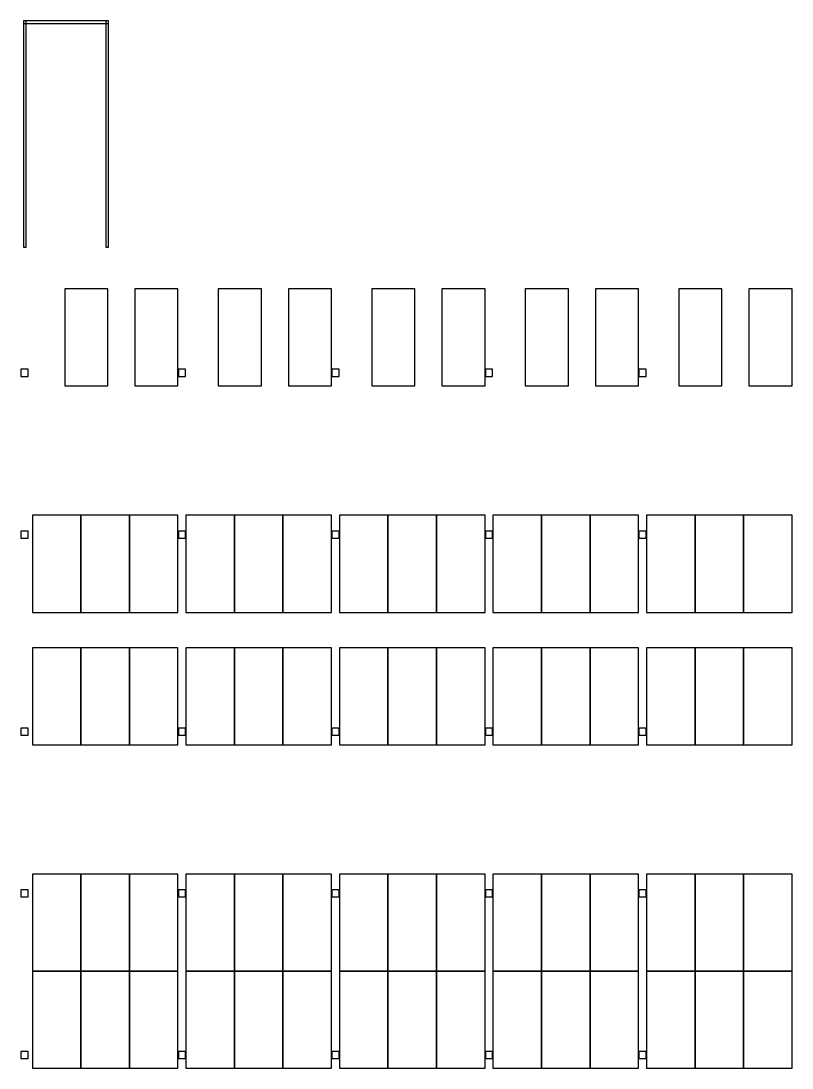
# Model space of a CAD drawing. Header units: metres. Extents: x 0 to 360, y -12 to 495.
# Drawn here: x 256.9 to 300.4, y 83.6 to 142.8 of the extents above; entities that cross this region are included whole.
import ezdxf

# ---------------------------------------------------------------- set-up
doc = ezdxf.new("R2010")
doc.units = ezdxf.units.M
for name, color, linetype in [('IFCCOLUMN', 7, 'CONTINUOUS'), ('IFCWALL', 7, 'CONTINUOUS'), ('PARKING_L1', 7, 'CONTINUOUS'), ('PARKING_L1_ADA', 7, 'CONTINUOUS'), ('PARKING_L2', 7, 'CONTINUOUS'), ('PARKING_L3', 7, 'CONTINUOUS'), ('PARKING_L4', 7, 'CONTINUOUS'), ('PARKING_L5', 7, 'CONTINUOUS')]:
    doc.layers.add(name, color=color, linetype=linetype)

msp = doc.modelspace()

# ---------------------------------------------------------------- linework, layer by layer
at = {"layer": 'IFCCOLUMN'}
for points in [[(256.85, 122.696), (257.25, 122.696), (257.25, 123.096), (256.85, 123.096)], [(256.85, 122.696), (257.25, 122.696), (257.25, 123.096), (256.85, 123.096)], [(256.85, 122.696), (257.25, 122.696), (257.25, 123.096), (256.85, 123.096)], [(256.85, 122.696), (257.25, 122.696), (257.25, 123.096), (256.85, 123.096)], [(265.7546, 122.696), (266.1546, 122.696), (266.1546, 123.096), (265.7546, 123.096)], [(265.7546, 122.696), (266.1546, 122.696), (266.1546, 123.096), (265.7546, 123.096)], [(265.7546, 122.696), (266.1546, 122.696), (266.1546, 123.096), (265.7546, 123.096)], [(265.7546, 122.696), (266.1546, 122.696), (266.1546, 123.096), (265.7546, 123.096)], [(274.4342, 122.696), (274.8342, 122.696), (274.8342, 123.096), (274.4342, 123.096)], [(274.4342, 122.696), (274.8342, 122.696), (274.8342, 123.096), (274.4342, 123.096)], [(274.4342, 122.696), (274.8342, 122.696), (274.8342, 123.096), (274.4342, 123.096)], [(274.4342, 122.696), (274.8342, 122.696), (274.8342, 123.096), (274.4342, 123.096)], [(283.1138, 122.696), (283.5138, 122.696), (283.5138, 123.096), (283.1138, 123.096)], [(283.1138, 122.696), (283.5138, 122.696), (283.5138, 123.096), (283.1138, 123.096)], [(283.1138, 122.696), (283.5138, 122.696), (283.5138, 123.096), (283.1138, 123.096)], [(283.1138, 122.696), (283.5138, 122.696), (283.5138, 123.096), (283.1138, 123.096)], [(291.7934, 122.696), (292.1934, 122.696), (292.1934, 123.096), (291.7934, 123.096)], [(291.7934, 122.696), (292.1934, 122.696), (292.1934, 123.096), (291.7934, 123.096)], [(291.7934, 122.696), (292.1934, 122.696), (292.1934, 123.096), (291.7934, 123.096)], [(291.7934, 122.696), (292.1934, 122.696), (292.1934, 123.096), (291.7934, 123.096)], [(256.85, 113.552), (257.25, 113.552), (257.25, 113.952), (256.85, 113.952)], [(256.85, 113.552), (257.25, 113.552), (257.25, 113.952), (256.85, 113.952)], [(256.85, 113.552), (257.25, 113.552), (257.25, 113.952), (256.85, 113.952)], [(256.85, 113.552), (257.25, 113.552), (257.25, 113.952), (256.85, 113.952)], [(265.7546, 113.552), (266.1546, 113.552), (266.1546, 113.952), (265.7546, 113.952)], [(265.7546, 113.552), (266.1546, 113.552), (266.1546, 113.952), (265.7546, 113.952)], [(265.7546, 113.552), (266.1546, 113.552), (266.1546, 113.952), (265.7546, 113.952)], [(265.7546, 113.552), (266.1546, 113.552), (266.1546, 113.952), (265.7546, 113.952)], [(274.4342, 113.552), (274.8342, 113.552), (274.8342, 113.952), (274.4342, 113.952)], [(274.4342, 113.552), (274.8342, 113.552), (274.8342, 113.952), (274.4342, 113.952)], [(274.4342, 113.552), (274.8342, 113.552), (274.8342, 113.952), (274.4342, 113.952)], [(274.4342, 113.552), (274.8342, 113.552), (274.8342, 113.952), (274.4342, 113.952)], [(283.1138, 113.552), (283.5138, 113.552), (283.5138, 113.952), (283.1138, 113.952)], [(283.1138, 113.552), (283.5138, 113.552), (283.5138, 113.952), (283.1138, 113.952)], [(283.1138, 113.552), (283.5138, 113.552), (283.5138, 113.952), (283.1138, 113.952)], [(283.1138, 113.552), (283.5138, 113.552), (283.5138, 113.952), (283.1138, 113.952)], [(291.7934, 113.552), (292.1934, 113.552), (292.1934, 113.952), (291.7934, 113.952)], [(291.7934, 113.552), (292.1934, 113.552), (292.1934, 113.952), (291.7934, 113.952)], [(291.7934, 113.552), (292.1934, 113.552), (292.1934, 113.952), (291.7934, 113.952)], [(291.7934, 113.552), (292.1934, 113.552), (292.1934, 113.952), (291.7934, 113.952)], [(256.85, 102.408), (257.25, 102.408), (257.25, 102.808), (256.85, 102.808)], [(256.85, 102.408), (257.25, 102.408), (257.25, 102.808), (256.85, 102.808)], [(256.85, 102.408), (257.25, 102.408), (257.25, 102.808), (256.85, 102.808)], [(256.85, 102.408), (257.25, 102.408), (257.25, 102.808), (256.85, 102.808)], [(265.7546, 102.408), (266.1546, 102.408), (266.1546, 102.808), (265.7546, 102.808)], [(265.7546, 102.408), (266.1546, 102.408), (266.1546, 102.808), (265.7546, 102.808)], [(265.7546, 102.408), (266.1546, 102.408), (266.1546, 102.808), (265.7546, 102.808)], [(265.7546, 102.408), (266.1546, 102.408), (266.1546, 102.808), (265.7546, 102.808)], [(274.4342, 102.408), (274.8342, 102.408), (274.8342, 102.808), (274.4342, 102.808)], [(274.4342, 102.408), (274.8342, 102.408), (274.8342, 102.808), (274.4342, 102.808)], [(274.4342, 102.408), (274.8342, 102.408), (274.8342, 102.808), (274.4342, 102.808)], [(274.4342, 102.408), (274.8342, 102.408), (274.8342, 102.808), (274.4342, 102.808)], [(283.1138, 102.408), (283.5138, 102.408), (283.5138, 102.808), (283.1138, 102.808)], [(283.1138, 102.408), (283.5138, 102.408), (283.5138, 102.808), (283.1138, 102.808)], [(283.1138, 102.408), (283.5138, 102.408), (283.5138, 102.808), (283.1138, 102.808)], [(283.1138, 102.408), (283.5138, 102.408), (283.5138, 102.808), (283.1138, 102.808)], [(291.7934, 102.408), (292.1934, 102.408), (292.1934, 102.808), (291.7934, 102.808)], [(291.7934, 102.408), (292.1934, 102.408), (292.1934, 102.808), (291.7934, 102.808)], [(291.7934, 102.408), (292.1934, 102.408), (292.1934, 102.808), (291.7934, 102.808)], [(291.7934, 102.408), (292.1934, 102.408), (292.1934, 102.808), (291.7934, 102.808)], [(256.85, 93.264), (257.25, 93.264), (257.25, 93.664), (256.85, 93.664)], [(256.85, 93.264), (257.25, 93.264), (257.25, 93.664), (256.85, 93.664)], [(256.85, 93.264), (257.25, 93.264), (257.25, 93.664), (256.85, 93.664)], [(256.85, 93.264), (257.25, 93.264), (257.25, 93.664), (256.85, 93.664)], [(265.7546, 93.264), (266.1546, 93.264), (266.1546, 93.664), (265.7546, 93.664)], [(265.7546, 93.264), (266.1546, 93.264), (266.1546, 93.664), (265.7546, 93.664)], [(265.7546, 93.264), (266.1546, 93.264), (266.1546, 93.664), (265.7546, 93.664)], [(265.7546, 93.264), (266.1546, 93.264), (266.1546, 93.664), (265.7546, 93.664)], [(274.4342, 93.264), (274.8342, 93.264), (274.8342, 93.664), (274.4342, 93.664)], [(274.4342, 93.264), (274.8342, 93.264), (274.8342, 93.664), (274.4342, 93.664)], [(274.4342, 93.264), (274.8342, 93.264), (274.8342, 93.664), (274.4342, 93.664)], [(274.4342, 93.264), (274.8342, 93.264), (274.8342, 93.664), (274.4342, 93.664)], [(283.1138, 93.264), (283.5138, 93.264), (283.5138, 93.664), (283.1138, 93.664)], [(283.1138, 93.264), (283.5138, 93.264), (283.5138, 93.664), (283.1138, 93.664)], [(283.1138, 93.264), (283.5138, 93.264), (283.5138, 93.664), (283.1138, 93.664)], [(283.1138, 93.264), (283.5138, 93.264), (283.5138, 93.664), (283.1138, 93.664)], [(291.7934, 93.264), (292.1934, 93.264), (292.1934, 93.664), (291.7934, 93.664)], [(291.7934, 93.264), (292.1934, 93.264), (292.1934, 93.664), (291.7934, 93.664)], [(291.7934, 93.264), (292.1934, 93.264), (292.1934, 93.664), (291.7934, 93.664)], [(291.7934, 93.264), (292.1934, 93.264), (292.1934, 93.664), (291.7934, 93.664)], [(256.85, 84.12), (257.25, 84.12), (257.25, 84.52), (256.85, 84.52)], [(256.85, 84.12), (257.25, 84.12), (257.25, 84.52), (256.85, 84.52)], [(256.85, 84.12), (257.25, 84.12), (257.25, 84.52), (256.85, 84.52)], [(256.85, 84.12), (257.25, 84.12), (257.25, 84.52), (256.85, 84.52)], [(265.7546, 84.12), (266.1546, 84.12), (266.1546, 84.52), (265.7546, 84.52)], [(265.7546, 84.12), (266.1546, 84.12), (266.1546, 84.52), (265.7546, 84.52)], [(265.7546, 84.12), (266.1546, 84.12), (266.1546, 84.52), (265.7546, 84.52)], [(265.7546, 84.12), (266.1546, 84.12), (266.1546, 84.52), (265.7546, 84.52)], [(274.4342, 84.12), (274.8342, 84.12), (274.8342, 84.52), (274.4342, 84.52)], [(274.4342, 84.12), (274.8342, 84.12), (274.8342, 84.52), (274.4342, 84.52)], [(274.4342, 84.12), (274.8342, 84.12), (274.8342, 84.52), (274.4342, 84.52)], [(274.4342, 84.12), (274.8342, 84.12), (274.8342, 84.52), (274.4342, 84.52)], [(283.1138, 84.12), (283.5138, 84.12), (283.5138, 84.52), (283.1138, 84.52)], [(283.1138, 84.12), (283.5138, 84.12), (283.5138, 84.52), (283.1138, 84.52)], [(283.1138, 84.12), (283.5138, 84.12), (283.5138, 84.52), (283.1138, 84.52)], [(283.1138, 84.12), (283.5138, 84.12), (283.5138, 84.52), (283.1138, 84.52)], [(291.7934, 84.12), (292.1934, 84.12), (292.1934, 84.52), (291.7934, 84.52)], [(291.7934, 84.12), (292.1934, 84.12), (292.1934, 84.52), (291.7934, 84.52)], [(291.7934, 84.12), (292.1934, 84.12), (292.1934, 84.52), (291.7934, 84.52)], [(291.7934, 84.12), (292.1934, 84.12), (292.1934, 84.52), (291.7934, 84.52)]]:
    msp.add_lwpolyline(points, close=True, dxfattribs=at)
at = {"layer": 'IFCWALL'}
for points in [[(257, 130), (257.15, 130), (257.15, 142.8), (257, 142.8)], [(257, 142.65), (261.8, 142.65), (261.8, 142.8), (257, 142.8)], [(261.65, 130), (261.8, 130), (261.8, 142.8), (261.65, 142.8)]]:
    msp.add_lwpolyline(points, close=True, dxfattribs=at)
at = {"layer": 'PARKING_L1'}
for points in [[(266.1796, 109.352), (268.9228, 109.352), (268.9228, 114.8384), (266.1796, 114.8384)], [(274.8592, 109.352), (277.6024, 109.352), (277.6024, 114.8384), (274.8592, 114.8384)], [(277.6024, 109.352), (280.3456, 109.352), (280.3456, 114.8384), (277.6024, 114.8384)], [(280.3456, 109.352), (283.0888, 109.352), (283.0888, 114.8384), (280.3456, 114.8384)], [(283.5388, 109.352), (286.282, 109.352), (286.282, 114.8384), (283.5388, 114.8384)], [(286.282, 109.352), (289.0252, 109.352), (289.0252, 114.8384), (286.282, 114.8384)], [(289.0252, 109.352), (291.7684, 109.352), (291.7684, 114.8384), (289.0252, 114.8384)], [(292.2184, 109.352), (294.9616, 109.352), (294.9616, 114.8384), (292.2184, 114.8384)], [(294.9616, 109.352), (297.7048, 109.352), (297.7048, 114.8384), (294.9616, 114.8384)], [(297.7048, 109.352), (300.448, 109.352), (300.448, 114.8384), (297.7048, 114.8384)], [(257.5, 101.8656), (260.2432, 101.8656), (260.2432, 107.352), (257.5, 107.352)], [(260.2432, 101.8656), (262.9864, 101.8656), (262.9864, 107.352), (260.2432, 107.352)], [(262.9864, 101.8656), (265.7296, 101.8656), (265.7296, 107.352), (262.9864, 107.352)], [(266.1796, 101.8656), (268.9228, 101.8656), (268.9228, 107.352), (266.1796, 107.352)], [(268.9228, 101.8656), (271.666, 101.8656), (271.666, 107.352), (268.9228, 107.352)], [(271.666, 101.8656), (274.4092, 101.8656), (274.4092, 107.352), (271.666, 107.352)], [(274.8592, 101.8656), (277.6024, 101.8656), (277.6024, 107.352), (274.8592, 107.352)], [(277.6024, 101.8656), (280.3456, 101.8656), (280.3456, 107.352), (277.6024, 107.352)], [(280.3456, 101.8656), (283.0888, 101.8656), (283.0888, 107.352), (280.3456, 107.352)], [(283.5388, 101.8656), (286.282, 101.8656), (286.282, 107.352), (283.5388, 107.352)], [(286.282, 101.8656), (289.0252, 101.8656), (289.0252, 107.352), (286.282, 107.352)], [(289.0252, 101.8656), (291.7684, 101.8656), (291.7684, 107.352), (289.0252, 107.352)], [(292.2184, 101.8656), (294.9616, 101.8656), (294.9616, 107.352), (292.2184, 107.352)], [(294.9616, 101.8656), (297.7048, 101.8656), (297.7048, 107.352), (294.9616, 107.352)], [(297.7048, 101.8656), (300.448, 101.8656), (300.448, 107.352), (297.7048, 107.352)], [(257.5, 89.064), (260.2432, 89.064), (260.2432, 94.5504), (257.5, 94.5504)], [(260.2432, 89.064), (262.9864, 89.064), (262.9864, 94.5504), (260.2432, 94.5504)], [(262.9864, 89.064), (265.7296, 89.064), (265.7296, 94.5504), (262.9864, 94.5504)], [(266.1796, 89.064), (268.9228, 89.064), (268.9228, 94.5504), (266.1796, 94.5504)], [(268.9228, 89.064), (271.666, 89.064), (271.666, 94.5504), (268.9228, 94.5504)], [(271.666, 89.064), (274.4092, 89.064), (274.4092, 94.5504), (271.666, 94.5504)], [(274.8592, 89.064), (277.6024, 89.064), (277.6024, 94.5504), (274.8592, 94.5504)], [(277.6024, 89.064), (280.3456, 89.064), (280.3456, 94.5504), (277.6024, 94.5504)], [(280.3456, 89.064), (283.0888, 89.064), (283.0888, 94.5504), (280.3456, 94.5504)], [(283.5388, 89.064), (286.282, 89.064), (286.282, 94.5504), (283.5388, 94.5504)], [(286.282, 89.064), (289.0252, 89.064), (289.0252, 94.5504), (286.282, 94.5504)], [(289.0252, 89.064), (291.7684, 89.064), (291.7684, 94.5504), (289.0252, 94.5504)], [(292.2184, 89.064), (294.9616, 89.064), (294.9616, 94.5504), (292.2184, 94.5504)], [(294.9616, 89.064), (297.7048, 89.064), (297.7048, 94.5504), (294.9616, 94.5504)], [(297.7048, 89.064), (300.448, 89.064), (300.448, 94.5504), (297.7048, 94.5504)], [(257.5, 83.5776), (260.2432, 83.5776), (260.2432, 89.064), (257.5, 89.064)], [(260.2432, 83.5776), (262.9864, 83.5776), (262.9864, 89.064), (260.2432, 89.064)], [(262.9864, 83.5776), (265.7296, 83.5776), (265.7296, 89.064), (262.9864, 89.064)], [(266.1796, 83.5776), (268.9228, 83.5776), (268.9228, 89.064), (266.1796, 89.064)], [(268.9228, 83.5776), (271.666, 83.5776), (271.666, 89.064), (268.9228, 89.064)], [(271.666, 83.5776), (274.4092, 83.5776), (274.4092, 89.064), (271.666, 89.064)], [(274.8592, 83.5776), (277.6024, 83.5776), (277.6024, 89.064), (274.8592, 89.064)], [(277.6024, 83.5776), (280.3456, 83.5776), (280.3456, 89.064), (277.6024, 89.064)], [(280.3456, 83.5776), (283.0888, 83.5776), (283.0888, 89.064), (280.3456, 89.064)], [(283.5388, 83.5776), (286.282, 83.5776), (286.282, 89.064), (283.5388, 89.064)], [(286.282, 83.5776), (289.0252, 83.5776), (289.0252, 89.064), (286.282, 89.064)], [(289.0252, 83.5776), (291.7684, 83.5776), (291.7684, 89.064), (289.0252, 89.064)], [(292.2184, 83.5776), (294.9616, 83.5776), (294.9616, 89.064), (292.2184, 89.064)], [(294.9616, 83.5776), (297.7048, 83.5776), (297.7048, 89.064), (294.9616, 89.064)], [(297.7048, 83.5776), (300.448, 83.5776), (300.448, 89.064), (297.7048, 89.064)]]:
    msp.add_lwpolyline(points, close=True, dxfattribs=at)
at = {"layer": 'PARKING_L1_ADA'}
for points in [[(259.3288, 122.1536), (261.7672, 122.1536), (261.7672, 127.64), (259.3288, 127.64)], [(263.2912, 122.1536), (265.7296, 122.1536), (265.7296, 127.64), (263.2912, 127.64)], [(268.0084, 122.1536), (270.4468, 122.1536), (270.4468, 127.64), (268.0084, 127.64)], [(271.9708, 122.1536), (274.4092, 122.1536), (274.4092, 127.64), (271.9708, 127.64)], [(276.688, 122.1536), (279.1264, 122.1536), (279.1264, 127.64), (276.688, 127.64)], [(280.6504, 122.1536), (283.0888, 122.1536), (283.0888, 127.64), (280.6504, 127.64)], [(285.3676, 122.1536), (287.806, 122.1536), (287.806, 127.64), (285.3676, 127.64)], [(289.33, 122.1536), (291.7684, 122.1536), (291.7684, 127.64), (289.33, 127.64)], [(294.0472, 122.1536), (296.4856, 122.1536), (296.4856, 127.64), (294.0472, 127.64)], [(298.0096, 122.1536), (300.448, 122.1536), (300.448, 127.64), (298.0096, 127.64)]]:
    msp.add_lwpolyline(points, close=True, dxfattribs=at)
at = {"layer": 'PARKING_L2'}
for points in [[(257.5, 109.352), (260.2432, 109.352), (260.2432, 114.8384), (257.5, 114.8384)], [(260.2432, 109.352), (262.9864, 109.352), (262.9864, 114.8384), (260.2432, 114.8384)], [(262.9864, 109.352), (265.7296, 109.352), (265.7296, 114.8384), (262.9864, 114.8384)], [(266.1796, 109.352), (268.9228, 109.352), (268.9228, 114.8384), (266.1796, 114.8384)], [(268.9228, 109.352), (271.666, 109.352), (271.666, 114.8384), (268.9228, 114.8384)], [(271.666, 109.352), (274.4092, 109.352), (274.4092, 114.8384), (271.666, 114.8384)], [(274.8592, 109.352), (277.6024, 109.352), (277.6024, 114.8384), (274.8592, 114.8384)], [(277.6024, 109.352), (280.3456, 109.352), (280.3456, 114.8384), (277.6024, 114.8384)], [(280.3456, 109.352), (283.0888, 109.352), (283.0888, 114.8384), (280.3456, 114.8384)], [(283.5388, 109.352), (286.282, 109.352), (286.282, 114.8384), (283.5388, 114.8384)], [(286.282, 109.352), (289.0252, 109.352), (289.0252, 114.8384), (286.282, 114.8384)], [(289.0252, 109.352), (291.7684, 109.352), (291.7684, 114.8384), (289.0252, 114.8384)], [(292.2184, 109.352), (294.9616, 109.352), (294.9616, 114.8384), (292.2184, 114.8384)], [(294.9616, 109.352), (297.7048, 109.352), (297.7048, 114.8384), (294.9616, 114.8384)], [(297.7048, 109.352), (300.448, 109.352), (300.448, 114.8384), (297.7048, 114.8384)], [(257.5, 101.8656), (260.2432, 101.8656), (260.2432, 107.352), (257.5, 107.352)], [(260.2432, 101.8656), (262.9864, 101.8656), (262.9864, 107.352), (260.2432, 107.352)], [(262.9864, 101.8656), (265.7296, 101.8656), (265.7296, 107.352), (262.9864, 107.352)], [(266.1796, 101.8656), (268.9228, 101.8656), (268.9228, 107.352), (266.1796, 107.352)], [(268.9228, 101.8656), (271.666, 101.8656), (271.666, 107.352), (268.9228, 107.352)], [(271.666, 101.8656), (274.4092, 101.8656), (274.4092, 107.352), (271.666, 107.352)], [(274.8592, 101.8656), (277.6024, 101.8656), (277.6024, 107.352), (274.8592, 107.352)], [(277.6024, 101.8656), (280.3456, 101.8656), (280.3456, 107.352), (277.6024, 107.352)], [(280.3456, 101.8656), (283.0888, 101.8656), (283.0888, 107.352), (280.3456, 107.352)], [(283.5388, 101.8656), (286.282, 101.8656), (286.282, 107.352), (283.5388, 107.352)], [(286.282, 101.8656), (289.0252, 101.8656), (289.0252, 107.352), (286.282, 107.352)], [(289.0252, 101.8656), (291.7684, 101.8656), (291.7684, 107.352), (289.0252, 107.352)], [(292.2184, 101.8656), (294.9616, 101.8656), (294.9616, 107.352), (292.2184, 107.352)], [(294.9616, 101.8656), (297.7048, 101.8656), (297.7048, 107.352), (294.9616, 107.352)], [(297.7048, 101.8656), (300.448, 101.8656), (300.448, 107.352), (297.7048, 107.352)], [(257.5, 89.064), (260.2432, 89.064), (260.2432, 94.5504), (257.5, 94.5504)], [(260.2432, 89.064), (262.9864, 89.064), (262.9864, 94.5504), (260.2432, 94.5504)], [(262.9864, 89.064), (265.7296, 89.064), (265.7296, 94.5504), (262.9864, 94.5504)], [(266.1796, 89.064), (268.9228, 89.064), (268.9228, 94.5504), (266.1796, 94.5504)], [(268.9228, 89.064), (271.666, 89.064), (271.666, 94.5504), (268.9228, 94.5504)], [(271.666, 89.064), (274.4092, 89.064), (274.4092, 94.5504), (271.666, 94.5504)], [(274.8592, 89.064), (277.6024, 89.064), (277.6024, 94.5504), (274.8592, 94.5504)], [(277.6024, 89.064), (280.3456, 89.064), (280.3456, 94.5504), (277.6024, 94.5504)], [(280.3456, 89.064), (283.0888, 89.064), (283.0888, 94.5504), (280.3456, 94.5504)], [(283.5388, 89.064), (286.282, 89.064), (286.282, 94.5504), (283.5388, 94.5504)], [(286.282, 89.064), (289.0252, 89.064), (289.0252, 94.5504), (286.282, 94.5504)], [(289.0252, 89.064), (291.7684, 89.064), (291.7684, 94.5504), (289.0252, 94.5504)], [(292.2184, 89.064), (294.9616, 89.064), (294.9616, 94.5504), (292.2184, 94.5504)], [(294.9616, 89.064), (297.7048, 89.064), (297.7048, 94.5504), (294.9616, 94.5504)], [(297.7048, 89.064), (300.448, 89.064), (300.448, 94.5504), (297.7048, 94.5504)], [(257.5, 83.5776), (260.2432, 83.5776), (260.2432, 89.064), (257.5, 89.064)], [(260.2432, 83.5776), (262.9864, 83.5776), (262.9864, 89.064), (260.2432, 89.064)], [(262.9864, 83.5776), (265.7296, 83.5776), (265.7296, 89.064), (262.9864, 89.064)], [(266.1796, 83.5776), (268.9228, 83.5776), (268.9228, 89.064), (266.1796, 89.064)], [(268.9228, 83.5776), (271.666, 83.5776), (271.666, 89.064), (268.9228, 89.064)], [(271.666, 83.5776), (274.4092, 83.5776), (274.4092, 89.064), (271.666, 89.064)], [(274.8592, 83.5776), (277.6024, 83.5776), (277.6024, 89.064), (274.8592, 89.064)], [(277.6024, 83.5776), (280.3456, 83.5776), (280.3456, 89.064), (277.6024, 89.064)], [(280.3456, 83.5776), (283.0888, 83.5776), (283.0888, 89.064), (280.3456, 89.064)], [(283.5388, 83.5776), (286.282, 83.5776), (286.282, 89.064), (283.5388, 89.064)], [(286.282, 83.5776), (289.0252, 83.5776), (289.0252, 89.064), (286.282, 89.064)], [(289.0252, 83.5776), (291.7684, 83.5776), (291.7684, 89.064), (289.0252, 89.064)], [(292.2184, 83.5776), (294.9616, 83.5776), (294.9616, 89.064), (292.2184, 89.064)], [(294.9616, 83.5776), (297.7048, 83.5776), (297.7048, 89.064), (294.9616, 89.064)], [(297.7048, 83.5776), (300.448, 83.5776), (300.448, 89.064), (297.7048, 89.064)]]:
    msp.add_lwpolyline(points, close=True, dxfattribs=at)
at = {"layer": 'PARKING_L3'}
for points in [[(257.5, 109.352), (260.2432, 109.352), (260.2432, 114.8384), (257.5, 114.8384)], [(260.2432, 109.352), (262.9864, 109.352), (262.9864, 114.8384), (260.2432, 114.8384)], [(262.9864, 109.352), (265.7296, 109.352), (265.7296, 114.8384), (262.9864, 114.8384)], [(266.1796, 109.352), (268.9228, 109.352), (268.9228, 114.8384), (266.1796, 114.8384)], [(268.9228, 109.352), (271.666, 109.352), (271.666, 114.8384), (268.9228, 114.8384)], [(271.666, 109.352), (274.4092, 109.352), (274.4092, 114.8384), (271.666, 114.8384)], [(274.8592, 109.352), (277.6024, 109.352), (277.6024, 114.8384), (274.8592, 114.8384)], [(277.6024, 109.352), (280.3456, 109.352), (280.3456, 114.8384), (277.6024, 114.8384)], [(280.3456, 109.352), (283.0888, 109.352), (283.0888, 114.8384), (280.3456, 114.8384)], [(283.5388, 109.352), (286.282, 109.352), (286.282, 114.8384), (283.5388, 114.8384)], [(286.282, 109.352), (289.0252, 109.352), (289.0252, 114.8384), (286.282, 114.8384)], [(289.0252, 109.352), (291.7684, 109.352), (291.7684, 114.8384), (289.0252, 114.8384)], [(292.2184, 109.352), (294.9616, 109.352), (294.9616, 114.8384), (292.2184, 114.8384)], [(294.9616, 109.352), (297.7048, 109.352), (297.7048, 114.8384), (294.9616, 114.8384)], [(297.7048, 109.352), (300.448, 109.352), (300.448, 114.8384), (297.7048, 114.8384)], [(257.5, 101.8656), (260.2432, 101.8656), (260.2432, 107.352), (257.5, 107.352)], [(260.2432, 101.8656), (262.9864, 101.8656), (262.9864, 107.352), (260.2432, 107.352)], [(262.9864, 101.8656), (265.7296, 101.8656), (265.7296, 107.352), (262.9864, 107.352)], [(266.1796, 101.8656), (268.9228, 101.8656), (268.9228, 107.352), (266.1796, 107.352)], [(268.9228, 101.8656), (271.666, 101.8656), (271.666, 107.352), (268.9228, 107.352)], [(271.666, 101.8656), (274.4092, 101.8656), (274.4092, 107.352), (271.666, 107.352)], [(274.8592, 101.8656), (277.6024, 101.8656), (277.6024, 107.352), (274.8592, 107.352)], [(277.6024, 101.8656), (280.3456, 101.8656), (280.3456, 107.352), (277.6024, 107.352)], [(280.3456, 101.8656), (283.0888, 101.8656), (283.0888, 107.352), (280.3456, 107.352)], [(283.5388, 101.8656), (286.282, 101.8656), (286.282, 107.352), (283.5388, 107.352)], [(286.282, 101.8656), (289.0252, 101.8656), (289.0252, 107.352), (286.282, 107.352)], [(289.0252, 101.8656), (291.7684, 101.8656), (291.7684, 107.352), (289.0252, 107.352)], [(292.2184, 101.8656), (294.9616, 101.8656), (294.9616, 107.352), (292.2184, 107.352)], [(294.9616, 101.8656), (297.7048, 101.8656), (297.7048, 107.352), (294.9616, 107.352)], [(297.7048, 101.8656), (300.448, 101.8656), (300.448, 107.352), (297.7048, 107.352)], [(257.5, 89.064), (260.2432, 89.064), (260.2432, 94.5504), (257.5, 94.5504)], [(260.2432, 89.064), (262.9864, 89.064), (262.9864, 94.5504), (260.2432, 94.5504)], [(262.9864, 89.064), (265.7296, 89.064), (265.7296, 94.5504), (262.9864, 94.5504)], [(266.1796, 89.064), (268.9228, 89.064), (268.9228, 94.5504), (266.1796, 94.5504)], [(268.9228, 89.064), (271.666, 89.064), (271.666, 94.5504), (268.9228, 94.5504)], [(271.666, 89.064), (274.4092, 89.064), (274.4092, 94.5504), (271.666, 94.5504)], [(274.8592, 89.064), (277.6024, 89.064), (277.6024, 94.5504), (274.8592, 94.5504)], [(277.6024, 89.064), (280.3456, 89.064), (280.3456, 94.5504), (277.6024, 94.5504)], [(280.3456, 89.064), (283.0888, 89.064), (283.0888, 94.5504), (280.3456, 94.5504)], [(283.5388, 89.064), (286.282, 89.064), (286.282, 94.5504), (283.5388, 94.5504)], [(286.282, 89.064), (289.0252, 89.064), (289.0252, 94.5504), (286.282, 94.5504)], [(289.0252, 89.064), (291.7684, 89.064), (291.7684, 94.5504), (289.0252, 94.5504)], [(292.2184, 89.064), (294.9616, 89.064), (294.9616, 94.5504), (292.2184, 94.5504)], [(294.9616, 89.064), (297.7048, 89.064), (297.7048, 94.5504), (294.9616, 94.5504)], [(297.7048, 89.064), (300.448, 89.064), (300.448, 94.5504), (297.7048, 94.5504)], [(257.5, 83.5776), (260.2432, 83.5776), (260.2432, 89.064), (257.5, 89.064)], [(260.2432, 83.5776), (262.9864, 83.5776), (262.9864, 89.064), (260.2432, 89.064)], [(262.9864, 83.5776), (265.7296, 83.5776), (265.7296, 89.064), (262.9864, 89.064)], [(266.1796, 83.5776), (268.9228, 83.5776), (268.9228, 89.064), (266.1796, 89.064)], [(268.9228, 83.5776), (271.666, 83.5776), (271.666, 89.064), (268.9228, 89.064)], [(271.666, 83.5776), (274.4092, 83.5776), (274.4092, 89.064), (271.666, 89.064)], [(274.8592, 83.5776), (277.6024, 83.5776), (277.6024, 89.064), (274.8592, 89.064)], [(277.6024, 83.5776), (280.3456, 83.5776), (280.3456, 89.064), (277.6024, 89.064)], [(280.3456, 83.5776), (283.0888, 83.5776), (283.0888, 89.064), (280.3456, 89.064)], [(283.5388, 83.5776), (286.282, 83.5776), (286.282, 89.064), (283.5388, 89.064)], [(286.282, 83.5776), (289.0252, 83.5776), (289.0252, 89.064), (286.282, 89.064)], [(289.0252, 83.5776), (291.7684, 83.5776), (291.7684, 89.064), (289.0252, 89.064)], [(292.2184, 83.5776), (294.9616, 83.5776), (294.9616, 89.064), (292.2184, 89.064)], [(294.9616, 83.5776), (297.7048, 83.5776), (297.7048, 89.064), (294.9616, 89.064)], [(297.7048, 83.5776), (300.448, 83.5776), (300.448, 89.064), (297.7048, 89.064)]]:
    msp.add_lwpolyline(points, close=True, dxfattribs=at)
at = {"layer": 'PARKING_L4'}
for points in [[(257.5, 109.352), (260.2432, 109.352), (260.2432, 114.8384), (257.5, 114.8384)], [(260.2432, 109.352), (262.9864, 109.352), (262.9864, 114.8384), (260.2432, 114.8384)], [(262.9864, 109.352), (265.7296, 109.352), (265.7296, 114.8384), (262.9864, 114.8384)], [(266.1796, 109.352), (268.9228, 109.352), (268.9228, 114.8384), (266.1796, 114.8384)], [(268.9228, 109.352), (271.666, 109.352), (271.666, 114.8384), (268.9228, 114.8384)], [(271.666, 109.352), (274.4092, 109.352), (274.4092, 114.8384), (271.666, 114.8384)], [(274.8592, 109.352), (277.6024, 109.352), (277.6024, 114.8384), (274.8592, 114.8384)], [(277.6024, 109.352), (280.3456, 109.352), (280.3456, 114.8384), (277.6024, 114.8384)], [(280.3456, 109.352), (283.0888, 109.352), (283.0888, 114.8384), (280.3456, 114.8384)], [(283.5388, 109.352), (286.282, 109.352), (286.282, 114.8384), (283.5388, 114.8384)], [(286.282, 109.352), (289.0252, 109.352), (289.0252, 114.8384), (286.282, 114.8384)], [(289.0252, 109.352), (291.7684, 109.352), (291.7684, 114.8384), (289.0252, 114.8384)], [(292.2184, 109.352), (294.9616, 109.352), (294.9616, 114.8384), (292.2184, 114.8384)], [(294.9616, 109.352), (297.7048, 109.352), (297.7048, 114.8384), (294.9616, 114.8384)], [(297.7048, 109.352), (300.448, 109.352), (300.448, 114.8384), (297.7048, 114.8384)], [(257.5, 101.8656), (260.2432, 101.8656), (260.2432, 107.352), (257.5, 107.352)], [(260.2432, 101.8656), (262.9864, 101.8656), (262.9864, 107.352), (260.2432, 107.352)], [(262.9864, 101.8656), (265.7296, 101.8656), (265.7296, 107.352), (262.9864, 107.352)], [(266.1796, 101.8656), (268.9228, 101.8656), (268.9228, 107.352), (266.1796, 107.352)], [(268.9228, 101.8656), (271.666, 101.8656), (271.666, 107.352), (268.9228, 107.352)], [(271.666, 101.8656), (274.4092, 101.8656), (274.4092, 107.352), (271.666, 107.352)], [(274.8592, 101.8656), (277.6024, 101.8656), (277.6024, 107.352), (274.8592, 107.352)], [(277.6024, 101.8656), (280.3456, 101.8656), (280.3456, 107.352), (277.6024, 107.352)], [(280.3456, 101.8656), (283.0888, 101.8656), (283.0888, 107.352), (280.3456, 107.352)], [(283.5388, 101.8656), (286.282, 101.8656), (286.282, 107.352), (283.5388, 107.352)], [(286.282, 101.8656), (289.0252, 101.8656), (289.0252, 107.352), (286.282, 107.352)], [(289.0252, 101.8656), (291.7684, 101.8656), (291.7684, 107.352), (289.0252, 107.352)], [(292.2184, 101.8656), (294.9616, 101.8656), (294.9616, 107.352), (292.2184, 107.352)], [(294.9616, 101.8656), (297.7048, 101.8656), (297.7048, 107.352), (294.9616, 107.352)], [(297.7048, 101.8656), (300.448, 101.8656), (300.448, 107.352), (297.7048, 107.352)], [(257.5, 89.064), (260.2432, 89.064), (260.2432, 94.5504), (257.5, 94.5504)], [(260.2432, 89.064), (262.9864, 89.064), (262.9864, 94.5504), (260.2432, 94.5504)], [(262.9864, 89.064), (265.7296, 89.064), (265.7296, 94.5504), (262.9864, 94.5504)], [(266.1796, 89.064), (268.9228, 89.064), (268.9228, 94.5504), (266.1796, 94.5504)], [(268.9228, 89.064), (271.666, 89.064), (271.666, 94.5504), (268.9228, 94.5504)], [(271.666, 89.064), (274.4092, 89.064), (274.4092, 94.5504), (271.666, 94.5504)], [(274.8592, 89.064), (277.6024, 89.064), (277.6024, 94.5504), (274.8592, 94.5504)], [(277.6024, 89.064), (280.3456, 89.064), (280.3456, 94.5504), (277.6024, 94.5504)], [(280.3456, 89.064), (283.0888, 89.064), (283.0888, 94.5504), (280.3456, 94.5504)], [(283.5388, 89.064), (286.282, 89.064), (286.282, 94.5504), (283.5388, 94.5504)], [(286.282, 89.064), (289.0252, 89.064), (289.0252, 94.5504), (286.282, 94.5504)], [(289.0252, 89.064), (291.7684, 89.064), (291.7684, 94.5504), (289.0252, 94.5504)], [(292.2184, 89.064), (294.9616, 89.064), (294.9616, 94.5504), (292.2184, 94.5504)], [(294.9616, 89.064), (297.7048, 89.064), (297.7048, 94.5504), (294.9616, 94.5504)], [(297.7048, 89.064), (300.448, 89.064), (300.448, 94.5504), (297.7048, 94.5504)], [(257.5, 83.5776), (260.2432, 83.5776), (260.2432, 89.064), (257.5, 89.064)], [(260.2432, 83.5776), (262.9864, 83.5776), (262.9864, 89.064), (260.2432, 89.064)], [(262.9864, 83.5776), (265.7296, 83.5776), (265.7296, 89.064), (262.9864, 89.064)], [(266.1796, 83.5776), (268.9228, 83.5776), (268.9228, 89.064), (266.1796, 89.064)], [(268.9228, 83.5776), (271.666, 83.5776), (271.666, 89.064), (268.9228, 89.064)], [(271.666, 83.5776), (274.4092, 83.5776), (274.4092, 89.064), (271.666, 89.064)], [(274.8592, 83.5776), (277.6024, 83.5776), (277.6024, 89.064), (274.8592, 89.064)], [(277.6024, 83.5776), (280.3456, 83.5776), (280.3456, 89.064), (277.6024, 89.064)], [(280.3456, 83.5776), (283.0888, 83.5776), (283.0888, 89.064), (280.3456, 89.064)], [(283.5388, 83.5776), (286.282, 83.5776), (286.282, 89.064), (283.5388, 89.064)], [(286.282, 83.5776), (289.0252, 83.5776), (289.0252, 89.064), (286.282, 89.064)], [(289.0252, 83.5776), (291.7684, 83.5776), (291.7684, 89.064), (289.0252, 89.064)], [(292.2184, 83.5776), (294.9616, 83.5776), (294.9616, 89.064), (292.2184, 89.064)], [(294.9616, 83.5776), (297.7048, 83.5776), (297.7048, 89.064), (294.9616, 89.064)], [(297.7048, 83.5776), (300.448, 83.5776), (300.448, 89.064), (297.7048, 89.064)]]:
    msp.add_lwpolyline(points, close=True, dxfattribs=at)
at = {"layer": 'PARKING_L5'}
for points in [[(257.5, 109.352), (260.2432, 109.352), (260.2432, 114.8384), (257.5, 114.8384)], [(260.2432, 109.352), (262.9864, 109.352), (262.9864, 114.8384), (260.2432, 114.8384)], [(262.9864, 109.352), (265.7296, 109.352), (265.7296, 114.8384), (262.9864, 114.8384)], [(266.1796, 109.352), (268.9228, 109.352), (268.9228, 114.8384), (266.1796, 114.8384)], [(268.9228, 109.352), (271.666, 109.352), (271.666, 114.8384), (268.9228, 114.8384)], [(271.666, 109.352), (274.4092, 109.352), (274.4092, 114.8384), (271.666, 114.8384)], [(274.8592, 109.352), (277.6024, 109.352), (277.6024, 114.8384), (274.8592, 114.8384)], [(277.6024, 109.352), (280.3456, 109.352), (280.3456, 114.8384), (277.6024, 114.8384)], [(280.3456, 109.352), (283.0888, 109.352), (283.0888, 114.8384), (280.3456, 114.8384)], [(283.5388, 109.352), (286.282, 109.352), (286.282, 114.8384), (283.5388, 114.8384)], [(286.282, 109.352), (289.0252, 109.352), (289.0252, 114.8384), (286.282, 114.8384)], [(289.0252, 109.352), (291.7684, 109.352), (291.7684, 114.8384), (289.0252, 114.8384)], [(292.2184, 109.352), (294.9616, 109.352), (294.9616, 114.8384), (292.2184, 114.8384)], [(294.9616, 109.352), (297.7048, 109.352), (297.7048, 114.8384), (294.9616, 114.8384)], [(297.7048, 109.352), (300.448, 109.352), (300.448, 114.8384), (297.7048, 114.8384)], [(257.5, 101.8656), (260.2432, 101.8656), (260.2432, 107.352), (257.5, 107.352)], [(260.2432, 101.8656), (262.9864, 101.8656), (262.9864, 107.352), (260.2432, 107.352)], [(262.9864, 101.8656), (265.7296, 101.8656), (265.7296, 107.352), (262.9864, 107.352)], [(266.1796, 101.8656), (268.9228, 101.8656), (268.9228, 107.352), (266.1796, 107.352)], [(268.9228, 101.8656), (271.666, 101.8656), (271.666, 107.352), (268.9228, 107.352)], [(271.666, 101.8656), (274.4092, 101.8656), (274.4092, 107.352), (271.666, 107.352)], [(274.8592, 101.8656), (277.6024, 101.8656), (277.6024, 107.352), (274.8592, 107.352)], [(277.6024, 101.8656), (280.3456, 101.8656), (280.3456, 107.352), (277.6024, 107.352)], [(280.3456, 101.8656), (283.0888, 101.8656), (283.0888, 107.352), (280.3456, 107.352)], [(283.5388, 101.8656), (286.282, 101.8656), (286.282, 107.352), (283.5388, 107.352)], [(286.282, 101.8656), (289.0252, 101.8656), (289.0252, 107.352), (286.282, 107.352)], [(289.0252, 101.8656), (291.7684, 101.8656), (291.7684, 107.352), (289.0252, 107.352)], [(292.2184, 101.8656), (294.9616, 101.8656), (294.9616, 107.352), (292.2184, 107.352)], [(294.9616, 101.8656), (297.7048, 101.8656), (297.7048, 107.352), (294.9616, 107.352)], [(297.7048, 101.8656), (300.448, 101.8656), (300.448, 107.352), (297.7048, 107.352)], [(257.5, 89.064), (260.2432, 89.064), (260.2432, 94.5504), (257.5, 94.5504)], [(260.2432, 89.064), (262.9864, 89.064), (262.9864, 94.5504), (260.2432, 94.5504)], [(262.9864, 89.064), (265.7296, 89.064), (265.7296, 94.5504), (262.9864, 94.5504)], [(266.1796, 89.064), (268.9228, 89.064), (268.9228, 94.5504), (266.1796, 94.5504)], [(268.9228, 89.064), (271.666, 89.064), (271.666, 94.5504), (268.9228, 94.5504)], [(271.666, 89.064), (274.4092, 89.064), (274.4092, 94.5504), (271.666, 94.5504)], [(274.8592, 89.064), (277.6024, 89.064), (277.6024, 94.5504), (274.8592, 94.5504)], [(277.6024, 89.064), (280.3456, 89.064), (280.3456, 94.5504), (277.6024, 94.5504)], [(280.3456, 89.064), (283.0888, 89.064), (283.0888, 94.5504), (280.3456, 94.5504)], [(283.5388, 89.064), (286.282, 89.064), (286.282, 94.5504), (283.5388, 94.5504)], [(286.282, 89.064), (289.0252, 89.064), (289.0252, 94.5504), (286.282, 94.5504)], [(289.0252, 89.064), (291.7684, 89.064), (291.7684, 94.5504), (289.0252, 94.5504)], [(292.2184, 89.064), (294.9616, 89.064), (294.9616, 94.5504), (292.2184, 94.5504)], [(294.9616, 89.064), (297.7048, 89.064), (297.7048, 94.5504), (294.9616, 94.5504)], [(297.7048, 89.064), (300.448, 89.064), (300.448, 94.5504), (297.7048, 94.5504)], [(257.5, 83.5776), (260.2432, 83.5776), (260.2432, 89.064), (257.5, 89.064)], [(260.2432, 83.5776), (262.9864, 83.5776), (262.9864, 89.064), (260.2432, 89.064)], [(262.9864, 83.5776), (265.7296, 83.5776), (265.7296, 89.064), (262.9864, 89.064)], [(266.1796, 83.5776), (268.9228, 83.5776), (268.9228, 89.064), (266.1796, 89.064)], [(268.9228, 83.5776), (271.666, 83.5776), (271.666, 89.064), (268.9228, 89.064)], [(271.666, 83.5776), (274.4092, 83.5776), (274.4092, 89.064), (271.666, 89.064)], [(274.8592, 83.5776), (277.6024, 83.5776), (277.6024, 89.064), (274.8592, 89.064)], [(277.6024, 83.5776), (280.3456, 83.5776), (280.3456, 89.064), (277.6024, 89.064)], [(280.3456, 83.5776), (283.0888, 83.5776), (283.0888, 89.064), (280.3456, 89.064)], [(283.5388, 83.5776), (286.282, 83.5776), (286.282, 89.064), (283.5388, 89.064)], [(286.282, 83.5776), (289.0252, 83.5776), (289.0252, 89.064), (286.282, 89.064)], [(289.0252, 83.5776), (291.7684, 83.5776), (291.7684, 89.064), (289.0252, 89.064)], [(292.2184, 83.5776), (294.9616, 83.5776), (294.9616, 89.064), (292.2184, 89.064)], [(294.9616, 83.5776), (297.7048, 83.5776), (297.7048, 89.064), (294.9616, 89.064)], [(297.7048, 83.5776), (300.448, 83.5776), (300.448, 89.064), (297.7048, 89.064)]]:
    msp.add_lwpolyline(points, close=True, dxfattribs=at)

doc.saveas('drawing.dxf')
